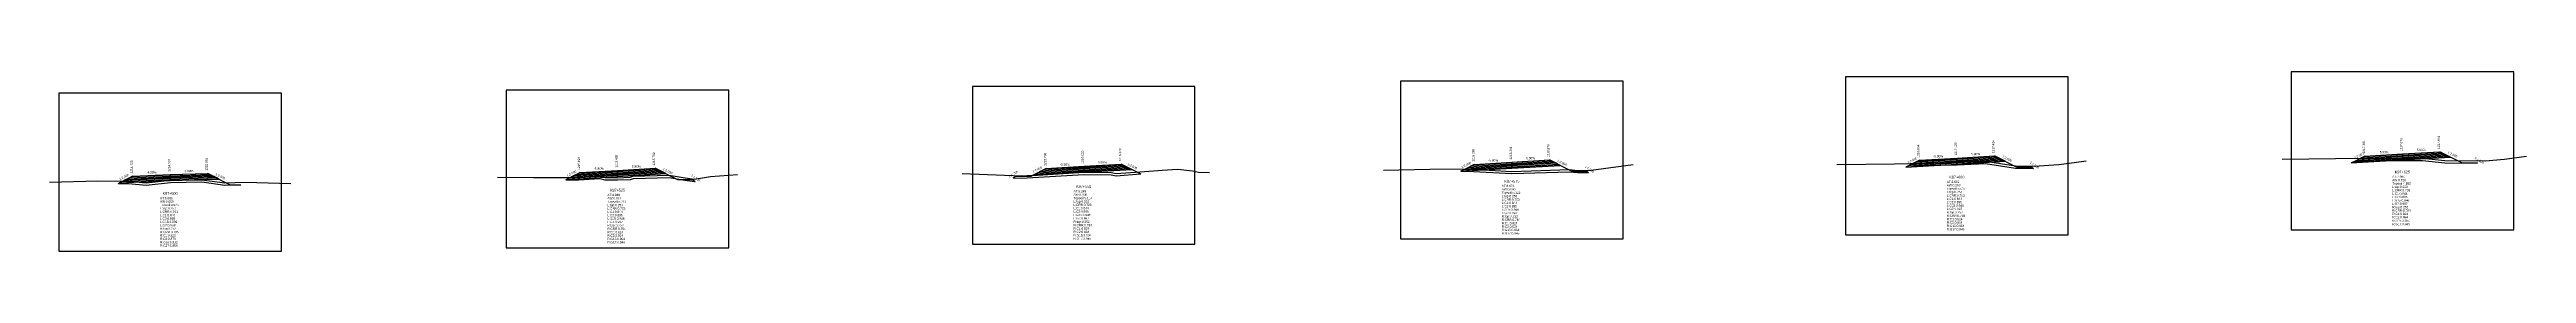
# Model space of a CAD drawing. Extents: x -7 to 78429, y 1189 to 1262.
# Drawn here: x 28729.9 to 29060.4, y 1204.7 to 1228.6 of the extents above; entities that cross this region are included whole.
import ezdxf
from ezdxf.enums import TextEntityAlignment as Align

# ---------------------------------------------------------------- set-up
doc = ezdxf.new("R2010")
doc.units = 0

msp = doc.modelspace()

# ---------------------------------------------------------------- linework, layer by layer
at = {"layer": 'A4_BORDER', "color": 7}
for points in [[(28790.861, 1205.18), (28820.561, 1205.18), (28820.561, 1226.18), (28790.861, 1226.18), (28790.861, 1205.18)], [(28853.051, 1205.662), (28882.751, 1205.662), (28882.751, 1226.662), (28853.051, 1226.662), (28853.051, 1205.662)], [(28910.177, 1206.371), (28939.877, 1206.371), (28939.877, 1227.371), (28910.177, 1227.371), (28910.177, 1206.371)], [(28969.548, 1206.912), (28999.248, 1206.912), (28999.248, 1227.912), (28969.548, 1227.912), (28969.548, 1206.912)], [(29028.98, 1207.604), (29058.68, 1207.604), (29058.68, 1228.604), (29028.98, 1228.604), (29028.98, 1207.604)], [(28731.178, 1204.741), (28760.878, 1204.741), (28760.878, 1225.741), (28731.178, 1225.741), (28731.178, 1204.741)]]:
    msp.add_lwpolyline(points, dxfattribs=at)
at = {"layer": 'CLEAR_GROUND', "color": 8}
for points in [[(28977.904, 1216.087), (28984.425, 1216.231), (28988.221, 1216.412), (28992.209, 1215.798), (28994.641, 1215.762)], [(29037.604, 1216.771), (29043.824, 1216.816), (29046.514, 1216.812), (29049.498, 1216.507), (29053.86, 1216.454)], [(28739.104, 1213.761), (28740.452, 1213.746), (28742.829, 1213.546), (28746.058, 1213.871), (28750.23, 1213.952), (28753.298, 1213.517), (28755.465, 1213.591)], [(28798.804, 1214.237), (28800.547, 1214.241), (28803.35, 1214.4), (28804.002, 1214.244), (28805.715, 1214.212), (28807.454, 1214.285), (28807.826, 1214.415), (28812.59, 1214.551), (28814.691, 1214.198), (28815.969, 1214.01), (28816.086, 1214.03)], [(28858.504, 1214.512), (28859.613, 1214.469), (28867.938, 1214.963), (28871.554, 1214.896), (28872.227, 1214.768), (28875.471, 1215.019), (28875.513, 1215.022)], [(28918.204, 1215.375), (28919.067, 1215.381), (28925.025, 1215.055), (28932.721, 1215.3), (28933.77, 1215.189), (28935.26, 1215.221)]]:
    msp.add_lwpolyline(points, dxfattribs=at)
at = {"layer": 'DESIGN_ROAD_TRIMMED', "color": 1}
for points in [[(28858.504, 1214.512), (28858.901, 1214.738), (28860.901, 1214.738), (28862.901, 1215.738), (28862.901, 1215.738), (28862.787, 1215.681), (28862.787, 1215.681), (28862.447, 1215.511), (28862.447, 1215.511), (28862.107, 1215.341), (28862.107, 1215.341), (28861.767, 1215.171), (28861.767, 1215.171), (28861.427, 1215.001), (28861.427, 1215.001), (28861.087, 1214.831), (28867.901, 1215.233), (28867.901, 1215.383), (28867.901, 1215.383), (28867.901, 1215.533), (28867.901, 1215.533), (28867.901, 1215.683), (28867.901, 1215.683), (28867.901, 1215.833), (28867.901, 1215.833), (28867.901, 1215.983), (28867.901, 1215.983), (28867.901, 1216.033), (28867.901, 1216.033), (28867.901, 1216.033), (28867.901, 1216.033), (28867.901, 1216.033), (28867.901, 1215.983), (28867.901, 1215.983), (28867.901, 1215.833), (28867.901, 1215.833), (28867.901, 1215.683), (28867.901, 1215.683), (28867.901, 1215.533), (28867.901, 1215.533), (28867.901, 1215.383), (28867.901, 1215.383), (28867.901, 1215.233), (28874.332, 1215.612), (28874.064, 1215.747), (28874.064, 1215.747), (28873.795, 1215.881), (28873.795, 1215.881), (28873.527, 1216.015), (28873.527, 1216.015), (28873.259, 1216.149), (28873.259, 1216.149), (28872.99, 1216.283), (28872.99, 1216.283), (28872.901, 1216.328), (28872.901, 1216.328), (28875.513, 1215.022)], [(28918.204, 1215.375), (28920.027, 1216.286), (28920.027, 1216.286), (28919.914, 1216.229), (28919.914, 1216.229), (28919.574, 1216.059), (28919.574, 1216.059), (28919.234, 1215.889), (28919.234, 1215.889), (28918.894, 1215.719), (28918.894, 1215.719), (28918.554, 1215.549), (28918.554, 1215.549), (28918.213, 1215.379), (28925.027, 1215.781), (28925.027, 1215.931), (28925.027, 1215.931), (28925.027, 1216.081), (28925.027, 1216.081), (28925.027, 1216.231), (28925.027, 1216.231), (28925.027, 1216.381), (28925.027, 1216.381), (28925.027, 1216.531), (28925.027, 1216.531), (28925.027, 1216.581), (28925.027, 1216.581), (28925.027, 1216.581), (28925.027, 1216.581), (28925.027, 1216.581), (28925.027, 1216.531), (28925.027, 1216.531), (28925.027, 1216.381), (28925.027, 1216.381), (28925.027, 1216.231), (28925.027, 1216.231), (28925.027, 1216.081), (28925.027, 1216.081), (28925.027, 1215.931), (28925.027, 1215.931), (28925.027, 1215.781), (28931.459, 1216.16), (28931.19, 1216.295), (28931.19, 1216.295), (28930.922, 1216.429), (28930.922, 1216.429), (28930.654, 1216.563), (28930.654, 1216.563), (28930.385, 1216.697), (28930.385, 1216.697), (28930.117, 1216.831), (28930.117, 1216.831), (28930.027, 1216.876), (28930.027, 1216.876), (28933.027, 1215.376), (28935.027, 1215.376), (28935.26, 1215.221)], [(28977.904, 1216.087), (28979.398, 1216.834), (28979.398, 1216.834), (28979.284, 1216.777), (28979.284, 1216.777), (28978.944, 1216.607), (28978.944, 1216.607), (28978.604, 1216.437), (28978.604, 1216.437), (28978.264, 1216.267), (28978.264, 1216.267), (28977.924, 1216.097), (28977.924, 1216.097), (28977.584, 1215.927), (28984.398, 1216.329), (28984.398, 1216.479), (28984.398, 1216.479), (28984.398, 1216.629), (28984.398, 1216.629), (28984.398, 1216.779), (28984.398, 1216.779), (28984.398, 1216.929), (28984.398, 1216.929), (28984.398, 1217.079), (28984.398, 1217.079), (28984.398, 1217.129), (28984.398, 1217.129), (28984.398, 1217.129), (28984.398, 1217.129), (28984.398, 1217.129), (28984.398, 1217.079), (28984.398, 1217.079), (28984.398, 1216.929), (28984.398, 1216.929), (28984.398, 1216.779), (28984.398, 1216.779), (28984.398, 1216.629), (28984.398, 1216.629), (28984.398, 1216.479), (28984.398, 1216.479), (28984.398, 1216.329), (28990.829, 1216.708), (28990.561, 1216.843), (28990.561, 1216.843), (28990.292, 1216.977), (28990.292, 1216.977), (28990.024, 1217.111), (28990.024, 1217.111), (28989.756, 1217.245), (28989.756, 1217.245), (28989.487, 1217.379), (28989.487, 1217.379), (28989.398, 1217.424), (28989.398, 1217.424), (28992.398, 1215.924), (28994.398, 1215.924), (28994.641, 1215.762)], [(29037.604, 1216.771), (29038.83, 1217.384), (29038.83, 1217.384), (29038.717, 1217.327), (29038.717, 1217.327), (29038.376, 1217.157), (29038.376, 1217.157), (29038.036, 1216.987), (29038.036, 1216.987), (29037.696, 1216.817), (29037.696, 1216.817), (29037.356, 1216.647), (29037.356, 1216.647), (29037.016, 1216.477), (29043.83, 1216.879), (29043.83, 1217.029), (29043.83, 1217.029), (29043.83, 1217.179), (29043.83, 1217.179), (29043.83, 1217.329), (29043.83, 1217.329), (29043.83, 1217.479), (29043.83, 1217.479), (29043.83, 1217.629), (29043.83, 1217.629), (29043.83, 1217.679), (29043.83, 1217.679), (29043.83, 1217.679), (29043.83, 1217.679), (29043.83, 1217.679), (29043.83, 1217.629), (29043.83, 1217.629), (29043.83, 1217.479), (29043.83, 1217.479), (29043.83, 1217.329), (29043.83, 1217.329), (29043.83, 1217.179), (29043.83, 1217.179), (29043.83, 1217.029), (29043.83, 1217.029), (29043.83, 1216.879), (29050.261, 1217.258), (29049.993, 1217.393), (29049.993, 1217.393), (29049.724, 1217.527), (29049.724, 1217.527), (29049.456, 1217.661), (29049.456, 1217.661), (29049.188, 1217.795), (29049.188, 1217.795), (29048.919, 1217.929), (29048.919, 1217.929), (29048.83, 1217.974), (29048.83, 1217.974), (29051.83, 1216.474), (29053.83, 1216.474), (29053.86, 1216.454)], [(28739.104, 1213.761), (28741.028, 1214.723), (28741.028, 1214.723), (28740.919, 1214.668), (28740.919, 1214.668), (28740.59, 1214.504), (28740.59, 1214.504), (28740.262, 1214.34), (28740.262, 1214.34), (28739.934, 1214.176), (28739.934, 1214.176), (28739.606, 1214.012), (28739.606, 1214.012), (28739.278, 1213.848), (28746.028, 1214.137), (28746.028, 1214.287), (28746.028, 1214.287), (28746.028, 1214.437), (28746.028, 1214.437), (28746.028, 1214.587), (28746.028, 1214.587), (28746.028, 1214.737), (28746.028, 1214.737), (28746.028, 1214.887), (28746.028, 1214.887), (28746.028, 1214.937), (28746.028, 1214.937), (28746.028, 1214.937), (28746.028, 1214.937), (28746.028, 1214.937), (28746.028, 1214.887), (28746.028, 1214.887), (28746.028, 1214.737), (28746.028, 1214.737), (28746.028, 1214.587), (28746.028, 1214.587), (28746.028, 1214.437), (28746.028, 1214.437), (28746.028, 1214.287), (28746.028, 1214.287), (28746.028, 1214.137), (28752.535, 1214.338), (28752.252, 1214.479), (28752.252, 1214.479), (28751.97, 1214.62), (28751.97, 1214.62), (28751.687, 1214.762), (28751.687, 1214.762), (28751.405, 1214.903), (28751.405, 1214.903), (28751.122, 1215.044), (28751.122, 1215.044), (28751.028, 1215.091), (28751.028, 1215.091), (28754.028, 1213.591), (28755.465, 1213.591)], [(28798.804, 1214.237), (28800.711, 1215.19), (28800.711, 1215.19), (28800.598, 1215.133), (28800.598, 1215.133), (28800.258, 1214.963), (28800.258, 1214.963), (28799.917, 1214.793), (28799.917, 1214.793), (28799.577, 1214.623), (28799.577, 1214.623), (28799.237, 1214.453), (28799.237, 1214.453), (28798.897, 1214.283), (28805.711, 1214.685), (28805.711, 1214.835), (28805.711, 1214.835), (28805.711, 1214.985), (28805.711, 1214.985), (28805.711, 1215.135), (28805.711, 1215.135), (28805.711, 1215.285), (28805.711, 1215.285), (28805.711, 1215.435), (28805.711, 1215.435), (28805.711, 1215.485), (28805.711, 1215.485), (28805.711, 1215.485), (28805.711, 1215.485), (28805.711, 1215.485), (28805.711, 1215.435), (28805.711, 1215.435), (28805.711, 1215.285), (28805.711, 1215.285), (28805.711, 1215.135), (28805.711, 1215.135), (28805.711, 1214.985), (28805.711, 1214.985), (28805.711, 1214.835), (28805.711, 1214.835), (28805.711, 1214.685), (28812.142, 1215.064), (28811.874, 1215.199), (28811.874, 1215.199), (28811.606, 1215.333), (28811.606, 1215.333), (28811.337, 1215.467), (28811.337, 1215.467), (28811.069, 1215.601), (28811.069, 1215.601), (28810.801, 1215.735), (28810.801, 1215.735), (28810.711, 1215.78), (28810.711, 1215.78), (28813.711, 1214.28), (28815.711, 1214.28), (28816.086, 1214.03)]]:
    msp.add_lwpolyline(points, dxfattribs=at)
at = {"layer": 'FINISHED_ROAD', "color": 2}
for points in [[(28858.901, 1214.738), (28860.901, 1214.738), (28862.901, 1215.738), (28862.901, 1215.738), (28867.901, 1216.033), (28872.901, 1216.328), (28872.901, 1216.328)], [(28920.027, 1216.286), (28920.027, 1216.286), (28925.027, 1216.581), (28930.027, 1216.876), (28930.027, 1216.876), (28933.027, 1215.376), (28935.027, 1215.376)], [(28979.398, 1216.834), (28979.398, 1216.834), (28984.398, 1217.129), (28989.398, 1217.424), (28989.398, 1217.424), (28992.398, 1215.924), (28994.398, 1215.924)], [(29038.83, 1217.384), (29038.83, 1217.384), (29043.83, 1217.679), (29048.83, 1217.974), (29048.83, 1217.974), (29051.83, 1216.474), (29053.83, 1216.474)], [(28741.028, 1214.723), (28741.028, 1214.723), (28746.028, 1214.937), (28751.028, 1215.091), (28751.028, 1215.091), (28754.028, 1213.591)], [(28800.711, 1215.19), (28800.711, 1215.19), (28805.711, 1215.485), (28810.711, 1215.78), (28810.711, 1215.78), (28813.711, 1214.28), (28815.711, 1214.28)]]:
    msp.add_lwpolyline(points, dxfattribs=at)
at = {"layer": 'LAYER_0', "color": 4}
for points in [[(28920.027, 1216.286), (28919.914, 1216.229), (28925.027, 1216.531), (28925.027, 1216.581)], [(28979.398, 1216.834), (28979.284, 1216.777), (28984.398, 1217.079), (28984.398, 1217.129)], [(29038.83, 1217.384), (29038.717, 1217.327), (29043.83, 1217.629), (29043.83, 1217.679)], [(28741.028, 1214.723), (28740.919, 1214.668), (28746.028, 1214.887), (28746.028, 1214.937)], [(28800.711, 1215.19), (28800.598, 1215.133), (28805.711, 1215.435), (28805.711, 1215.485)], [(28862.901, 1215.738), (28862.787, 1215.681), (28867.901, 1215.983), (28867.901, 1216.033)]]:
    msp.add_lwpolyline(points, dxfattribs=at)
at = {"layer": 'LAYER_1', "color": 4}
for points in [[(28919.914, 1216.229), (28919.574, 1216.059), (28925.027, 1216.381), (28925.027, 1216.531)], [(28979.284, 1216.777), (28978.944, 1216.607), (28984.398, 1216.929), (28984.398, 1217.079)], [(29038.717, 1217.327), (29038.376, 1217.157), (29043.83, 1217.479), (29043.83, 1217.629)], [(28740.919, 1214.668), (28740.59, 1214.504), (28746.028, 1214.737), (28746.028, 1214.887)], [(28800.598, 1215.133), (28800.258, 1214.963), (28805.711, 1215.285), (28805.711, 1215.435)], [(28862.787, 1215.681), (28862.447, 1215.511), (28867.901, 1215.833), (28867.901, 1215.983)]]:
    msp.add_lwpolyline(points, dxfattribs=at)
at = {"layer": 'LAYER_10', "color": 6}
for points in [[(28930.922, 1216.429), (28931.19, 1216.295), (28925.027, 1215.931), (28925.027, 1216.081)], [(28990.292, 1216.977), (28990.561, 1216.843), (28984.398, 1216.479), (28984.398, 1216.629)], [(29049.724, 1217.527), (29049.993, 1217.393), (29043.83, 1217.029), (29043.83, 1217.179)], [(28751.97, 1214.62), (28752.252, 1214.479), (28746.028, 1214.287), (28746.028, 1214.437)], [(28811.606, 1215.333), (28811.874, 1215.199), (28805.711, 1214.835), (28805.711, 1214.985)], [(28873.795, 1215.881), (28874.064, 1215.747), (28867.901, 1215.383), (28867.901, 1215.533)]]:
    msp.add_lwpolyline(points, dxfattribs=at)
at = {"layer": 'LAYER_11', "color": 6}
for points in [[(28931.19, 1216.295), (28931.459, 1216.16), (28925.027, 1215.781), (28925.027, 1215.931)], [(28990.561, 1216.843), (28990.829, 1216.708), (28984.398, 1216.329), (28984.398, 1216.479)], [(29049.993, 1217.393), (29050.261, 1217.258), (29043.83, 1216.879), (29043.83, 1217.029)], [(28752.252, 1214.479), (28752.535, 1214.338), (28746.028, 1214.137), (28746.028, 1214.287)], [(28811.874, 1215.199), (28812.142, 1215.064), (28805.711, 1214.685), (28805.711, 1214.835)], [(28874.064, 1215.747), (28874.332, 1215.612), (28867.901, 1215.233), (28867.901, 1215.383)]]:
    msp.add_lwpolyline(points, dxfattribs=at)
at = {"layer": 'LAYER_2', "color": 4}
for points in [[(28919.574, 1216.059), (28919.234, 1215.889), (28925.027, 1216.231), (28925.027, 1216.381)], [(28978.944, 1216.607), (28978.604, 1216.437), (28984.398, 1216.779), (28984.398, 1216.929)], [(29038.376, 1217.157), (29038.036, 1216.987), (29043.83, 1217.329), (29043.83, 1217.479)], [(28740.59, 1214.504), (28740.262, 1214.34), (28746.028, 1214.587), (28746.028, 1214.737)], [(28800.258, 1214.963), (28799.917, 1214.793), (28805.711, 1215.135), (28805.711, 1215.285)], [(28862.447, 1215.511), (28862.107, 1215.341), (28867.901, 1215.683), (28867.901, 1215.833)]]:
    msp.add_lwpolyline(points, dxfattribs=at)
at = {"layer": 'LAYER_3', "color": 4}
for points in [[(28919.234, 1215.889), (28918.894, 1215.719), (28925.027, 1216.081), (28925.027, 1216.231)], [(28978.604, 1216.437), (28978.264, 1216.267), (28984.398, 1216.629), (28984.398, 1216.779)], [(29038.036, 1216.987), (29037.696, 1216.817), (29043.83, 1217.179), (29043.83, 1217.329)], [(28740.262, 1214.34), (28739.934, 1214.176), (28746.028, 1214.437), (28746.028, 1214.587)], [(28799.917, 1214.793), (28799.577, 1214.623), (28805.711, 1214.985), (28805.711, 1215.135)], [(28862.107, 1215.341), (28861.767, 1215.171), (28867.901, 1215.533), (28867.901, 1215.683)]]:
    msp.add_lwpolyline(points, dxfattribs=at)
at = {"layer": 'LAYER_4', "color": 4}
for points in [[(28918.894, 1215.719), (28918.554, 1215.549), (28925.027, 1215.931), (28925.027, 1216.081)], [(28978.264, 1216.267), (28977.924, 1216.097), (28984.398, 1216.479), (28984.398, 1216.629)], [(29037.696, 1216.817), (29037.356, 1216.647), (29043.83, 1217.029), (29043.83, 1217.179)], [(28739.934, 1214.176), (28739.606, 1214.012), (28746.028, 1214.287), (28746.028, 1214.437)], [(28799.577, 1214.623), (28799.237, 1214.453), (28805.711, 1214.835), (28805.711, 1214.985)], [(28861.767, 1215.171), (28861.427, 1215.001), (28867.901, 1215.383), (28867.901, 1215.533)]]:
    msp.add_lwpolyline(points, dxfattribs=at)
at = {"layer": 'LAYER_5', "color": 4}
for points in [[(28977.924, 1216.097), (28977.584, 1215.927), (28984.398, 1216.329), (28984.398, 1216.479)], [(29037.356, 1216.647), (29037.016, 1216.477), (29043.83, 1216.879), (29043.83, 1217.029)], [(28739.606, 1214.012), (28739.278, 1213.848), (28746.028, 1214.137), (28746.028, 1214.287)], [(28799.237, 1214.453), (28798.897, 1214.283), (28805.711, 1214.685), (28805.711, 1214.835)], [(28861.427, 1215.001), (28861.087, 1214.831), (28867.901, 1215.233), (28867.901, 1215.383)], [(28918.554, 1215.549), (28918.213, 1215.379), (28925.027, 1215.781), (28925.027, 1215.931)]]:
    msp.add_lwpolyline(points, dxfattribs=at)
at = {"layer": 'LAYER_6', "color": 6}
for points in [[(28872.901, 1216.328), (28872.99, 1216.283), (28867.901, 1215.983), (28867.901, 1216.033)], [(28930.027, 1216.876), (28930.117, 1216.831), (28925.027, 1216.531), (28925.027, 1216.581)], [(28989.398, 1217.424), (28989.487, 1217.379), (28984.398, 1217.079), (28984.398, 1217.129)], [(29048.83, 1217.974), (29048.919, 1217.929), (29043.83, 1217.629), (29043.83, 1217.679)], [(28751.028, 1215.091), (28751.122, 1215.044), (28746.028, 1214.887), (28746.028, 1214.937)], [(28810.711, 1215.78), (28810.801, 1215.735), (28805.711, 1215.435), (28805.711, 1215.485)]]:
    msp.add_lwpolyline(points, dxfattribs=at)
at = {"layer": 'LAYER_7', "color": 6}
for points in [[(28872.99, 1216.283), (28873.259, 1216.149), (28867.901, 1215.833), (28867.901, 1215.983)], [(28930.117, 1216.831), (28930.385, 1216.697), (28925.027, 1216.381), (28925.027, 1216.531)], [(28989.487, 1217.379), (28989.756, 1217.245), (28984.398, 1216.929), (28984.398, 1217.079)], [(29048.919, 1217.929), (29049.188, 1217.795), (29043.83, 1217.479), (29043.83, 1217.629)], [(28751.122, 1215.044), (28751.405, 1214.903), (28746.028, 1214.737), (28746.028, 1214.887)], [(28810.801, 1215.735), (28811.069, 1215.601), (28805.711, 1215.285), (28805.711, 1215.435)]]:
    msp.add_lwpolyline(points, dxfattribs=at)
at = {"layer": 'LAYER_8', "color": 6}
for points in [[(28873.259, 1216.149), (28873.527, 1216.015), (28867.901, 1215.683), (28867.901, 1215.833)], [(28930.385, 1216.697), (28930.654, 1216.563), (28925.027, 1216.231), (28925.027, 1216.381)], [(28989.756, 1217.245), (28990.024, 1217.111), (28984.398, 1216.779), (28984.398, 1216.929)], [(29049.188, 1217.795), (29049.456, 1217.661), (29043.83, 1217.329), (29043.83, 1217.479)], [(28751.405, 1214.903), (28751.687, 1214.762), (28746.028, 1214.587), (28746.028, 1214.737)], [(28811.069, 1215.601), (28811.337, 1215.467), (28805.711, 1215.135), (28805.711, 1215.285)]]:
    msp.add_lwpolyline(points, dxfattribs=at)
at = {"layer": 'LAYER_9', "color": 6}
for points in [[(28930.654, 1216.563), (28930.922, 1216.429), (28925.027, 1216.081), (28925.027, 1216.231)], [(28990.024, 1217.111), (28990.292, 1216.977), (28984.398, 1216.629), (28984.398, 1216.779)], [(29049.456, 1217.661), (29049.724, 1217.527), (29043.83, 1217.179), (29043.83, 1217.329)], [(28751.687, 1214.762), (28751.97, 1214.62), (28746.028, 1214.437), (28746.028, 1214.587)], [(28811.337, 1215.467), (28811.606, 1215.333), (28805.711, 1214.985), (28805.711, 1215.135)], [(28873.527, 1216.015), (28873.795, 1215.881), (28867.901, 1215.533), (28867.901, 1215.683)]]:
    msp.add_lwpolyline(points, dxfattribs=at)
at = {"layer": 'NATURAL_GROUND', "color": 3}
for points in [[(28907.923, 1215.516), (28914.096, 1215.644), (28919.074, 1215.681), (28925.028, 1215.355), (28932.732, 1215.601), (28933.782, 1215.489), (28935.587, 1215.528), (28941.203, 1216.279)], [(28968.384, 1216.264), (28976.071, 1216.347), (28984.415, 1216.531), (28988.237, 1216.713), (28992.234, 1216.098), (28994.692, 1216.061), (28997.998, 1216.286), (29000.03, 1216.534), (29001.629, 1216.778)], [(29027.799, 1216.972), (29034.922, 1217.052), (29043.823, 1217.116), (29046.53, 1217.112), (29049.515, 1216.807), (29054.897, 1216.741), (29057.441, 1216.99), (29060.387, 1217.401)], [(28729.933, 1213.933), (28736.393, 1214.092), (28740.466, 1214.046), (28742.827, 1213.847), (28746.04, 1214.171), (28750.248, 1214.252), (28753.314, 1213.818), (28756.094, 1213.913), (28762.12, 1213.753)], [(28789.71, 1214.586), (28794.522, 1214.526), (28800.538, 1214.541), (28803.377, 1214.702), (28804.04, 1214.543), (28805.711, 1214.512), (28807.397, 1214.583), (28807.771, 1214.714), (28812.611, 1214.852), (28814.738, 1214.494), (28815.966, 1214.314), (28818.094, 1214.671), (28821.738, 1214.926)], [(28851.708, 1215.075), (28859.61, 1214.769), (28867.932, 1215.263), (28871.585, 1215.195), (28872.244, 1215.07), (28875.449, 1215.318), (28878.362, 1215.528), (28880.471, 1215.644), (28882.43, 1215.431), (28883.227, 1215.233), (28884.706, 1215.23)]]:
    msp.add_lwpolyline(points, dxfattribs=at)
at = {"layer": 'STRUCTURE_LEFT', "color": 4}
for points in [[(28920.027, 1216.286), (28919.914, 1216.229), (28919.914, 1216.229), (28919.574, 1216.059), (28919.574, 1216.059), (28919.234, 1215.889), (28919.234, 1215.889), (28918.894, 1215.719), (28918.894, 1215.719), (28918.554, 1215.549), (28918.554, 1215.549), (28918.213, 1215.379), (28925.027, 1215.781), (28925.027, 1215.931), (28925.027, 1215.931), (28925.027, 1216.081), (28925.027, 1216.081), (28925.027, 1216.231), (28925.027, 1216.231), (28925.027, 1216.381), (28925.027, 1216.381), (28925.027, 1216.531), (28925.027, 1216.531), (28925.027, 1216.581), (28925.027, 1216.581)], [(28979.398, 1216.834), (28979.284, 1216.777), (28979.284, 1216.777), (28978.944, 1216.607), (28978.944, 1216.607), (28978.604, 1216.437), (28978.604, 1216.437), (28978.264, 1216.267), (28978.264, 1216.267), (28977.924, 1216.097), (28977.924, 1216.097), (28977.584, 1215.927), (28984.398, 1216.329), (28984.398, 1216.479), (28984.398, 1216.479), (28984.398, 1216.629), (28984.398, 1216.629), (28984.398, 1216.779), (28984.398, 1216.779), (28984.398, 1216.929), (28984.398, 1216.929), (28984.398, 1217.079), (28984.398, 1217.079), (28984.398, 1217.129), (28984.398, 1217.129)], [(29038.83, 1217.384), (29038.717, 1217.327), (29038.717, 1217.327), (29038.376, 1217.157), (29038.376, 1217.157), (29038.036, 1216.987), (29038.036, 1216.987), (29037.696, 1216.817), (29037.696, 1216.817), (29037.356, 1216.647), (29037.356, 1216.647), (29037.016, 1216.477), (29043.83, 1216.879), (29043.83, 1217.029), (29043.83, 1217.029), (29043.83, 1217.179), (29043.83, 1217.179), (29043.83, 1217.329), (29043.83, 1217.329), (29043.83, 1217.479), (29043.83, 1217.479), (29043.83, 1217.629), (29043.83, 1217.629), (29043.83, 1217.679), (29043.83, 1217.679)], [(28741.028, 1214.723), (28740.919, 1214.668), (28740.919, 1214.668), (28740.59, 1214.504), (28740.59, 1214.504), (28740.262, 1214.34), (28740.262, 1214.34), (28739.934, 1214.176), (28739.934, 1214.176), (28739.606, 1214.012), (28739.606, 1214.012), (28739.278, 1213.848), (28746.028, 1214.137), (28746.028, 1214.287), (28746.028, 1214.287), (28746.028, 1214.437), (28746.028, 1214.437), (28746.028, 1214.587), (28746.028, 1214.587), (28746.028, 1214.737), (28746.028, 1214.737), (28746.028, 1214.887), (28746.028, 1214.887), (28746.028, 1214.937), (28746.028, 1214.937)], [(28800.711, 1215.19), (28800.598, 1215.133), (28800.598, 1215.133), (28800.258, 1214.963), (28800.258, 1214.963), (28799.917, 1214.793), (28799.917, 1214.793), (28799.577, 1214.623), (28799.577, 1214.623), (28799.237, 1214.453), (28799.237, 1214.453), (28798.897, 1214.283), (28805.711, 1214.685), (28805.711, 1214.835), (28805.711, 1214.835), (28805.711, 1214.985), (28805.711, 1214.985), (28805.711, 1215.135), (28805.711, 1215.135), (28805.711, 1215.285), (28805.711, 1215.285), (28805.711, 1215.435), (28805.711, 1215.435), (28805.711, 1215.485), (28805.711, 1215.485)], [(28862.901, 1215.738), (28862.787, 1215.681), (28862.787, 1215.681), (28862.447, 1215.511), (28862.447, 1215.511), (28862.107, 1215.341), (28862.107, 1215.341), (28861.767, 1215.171), (28861.767, 1215.171), (28861.427, 1215.001), (28861.427, 1215.001), (28861.087, 1214.831), (28867.901, 1215.233), (28867.901, 1215.383), (28867.901, 1215.383), (28867.901, 1215.533), (28867.901, 1215.533), (28867.901, 1215.683), (28867.901, 1215.683), (28867.901, 1215.833), (28867.901, 1215.833), (28867.901, 1215.983), (28867.901, 1215.983), (28867.901, 1216.033), (28867.901, 1216.033)]]:
    msp.add_lwpolyline(points, dxfattribs=at)
at = {"layer": 'STRUCTURE_RIGHT', "color": 6}
for points in [[(28867.901, 1216.033), (28867.901, 1216.033), (28867.901, 1215.983), (28867.901, 1215.983), (28867.901, 1215.833), (28867.901, 1215.833), (28867.901, 1215.683), (28867.901, 1215.683), (28867.901, 1215.533), (28867.901, 1215.533), (28867.901, 1215.383), (28867.901, 1215.383), (28867.901, 1215.233), (28874.332, 1215.612), (28874.064, 1215.747), (28874.064, 1215.747), (28873.795, 1215.881), (28873.795, 1215.881), (28873.527, 1216.015), (28873.527, 1216.015), (28873.259, 1216.149), (28873.259, 1216.149), (28872.99, 1216.283), (28872.99, 1216.283), (28872.901, 1216.328)], [(28925.027, 1216.581), (28925.027, 1216.581), (28925.027, 1216.531), (28925.027, 1216.531), (28925.027, 1216.381), (28925.027, 1216.381), (28925.027, 1216.231), (28925.027, 1216.231), (28925.027, 1216.081), (28925.027, 1216.081), (28925.027, 1215.931), (28925.027, 1215.931), (28925.027, 1215.781), (28931.459, 1216.16), (28931.19, 1216.295), (28931.19, 1216.295), (28930.922, 1216.429), (28930.922, 1216.429), (28930.654, 1216.563), (28930.654, 1216.563), (28930.385, 1216.697), (28930.385, 1216.697), (28930.117, 1216.831), (28930.117, 1216.831), (28930.027, 1216.876)], [(28984.398, 1217.129), (28984.398, 1217.129), (28984.398, 1217.079), (28984.398, 1217.079), (28984.398, 1216.929), (28984.398, 1216.929), (28984.398, 1216.779), (28984.398, 1216.779), (28984.398, 1216.629), (28984.398, 1216.629), (28984.398, 1216.479), (28984.398, 1216.479), (28984.398, 1216.329), (28990.829, 1216.708), (28990.561, 1216.843), (28990.561, 1216.843), (28990.292, 1216.977), (28990.292, 1216.977), (28990.024, 1217.111), (28990.024, 1217.111), (28989.756, 1217.245), (28989.756, 1217.245), (28989.487, 1217.379), (28989.487, 1217.379), (28989.398, 1217.424)], [(29043.83, 1217.679), (29043.83, 1217.679), (29043.83, 1217.629), (29043.83, 1217.629), (29043.83, 1217.479), (29043.83, 1217.479), (29043.83, 1217.329), (29043.83, 1217.329), (29043.83, 1217.179), (29043.83, 1217.179), (29043.83, 1217.029), (29043.83, 1217.029), (29043.83, 1216.879), (29050.261, 1217.258), (29049.993, 1217.393), (29049.993, 1217.393), (29049.724, 1217.527), (29049.724, 1217.527), (29049.456, 1217.661), (29049.456, 1217.661), (29049.188, 1217.795), (29049.188, 1217.795), (29048.919, 1217.929), (29048.919, 1217.929), (29048.83, 1217.974)], [(28746.028, 1214.937), (28746.028, 1214.937), (28746.028, 1214.887), (28746.028, 1214.887), (28746.028, 1214.737), (28746.028, 1214.737), (28746.028, 1214.587), (28746.028, 1214.587), (28746.028, 1214.437), (28746.028, 1214.437), (28746.028, 1214.287), (28746.028, 1214.287), (28746.028, 1214.137), (28752.535, 1214.338), (28752.252, 1214.479), (28752.252, 1214.479), (28751.97, 1214.62), (28751.97, 1214.62), (28751.687, 1214.762), (28751.687, 1214.762), (28751.405, 1214.903), (28751.405, 1214.903), (28751.122, 1215.044), (28751.122, 1215.044), (28751.028, 1215.091)], [(28805.711, 1215.485), (28805.711, 1215.485), (28805.711, 1215.435), (28805.711, 1215.435), (28805.711, 1215.285), (28805.711, 1215.285), (28805.711, 1215.135), (28805.711, 1215.135), (28805.711, 1214.985), (28805.711, 1214.985), (28805.711, 1214.835), (28805.711, 1214.835), (28805.711, 1214.685), (28812.142, 1215.064), (28811.874, 1215.199), (28811.874, 1215.199), (28811.606, 1215.333), (28811.606, 1215.333), (28811.337, 1215.467), (28811.337, 1215.467), (28811.069, 1215.601), (28811.069, 1215.601), (28810.801, 1215.735), (28810.801, 1215.735), (28810.711, 1215.78)]]:
    msp.add_lwpolyline(points, dxfattribs=at)

# ---------------------------------------------------------------- texts
at = {"layer": 'INFO_TEXT'}
for s, p in [('AT:6.245', (28866.551, 1212.562)), ('AT:8.673', (28923.677, 1213.271)), ('AW:0.000', (28923.677, 1212.821)), ('AT:2.662', (28983.048, 1213.812)), ('AW:0.293', (28983.048, 1213.362)), ('Topsoil:5.037', (28983.048, 1212.912)), ('L:top:0.253', (28983.048, 1212.462)), ('AT:2.984', (29042.48, 1214.504)), ('AW:0.728', (29042.48, 1214.054)), ('Topsoil:4.882', (29042.48, 1213.604)), ('L:top:0.253', (29042.48, 1213.154)), ('L:CRR:0.793', (29042.48, 1212.704)), ('AT:5.086', (28744.678, 1211.641)), ('AW:0.000', (28744.678, 1211.191)), ('Topsoil:4.925', (28744.678, 1210.741)), ('L:top:0.253', (28744.678, 1210.291)), ('L:CRR:0.791', (28744.678, 1209.841)), ('L:C1:0.840', (28744.678, 1209.391)), ('AT:4.949', (28804.361, 1212.08)), ('AW:0.031', (28804.361, 1211.63)), ('Topsoil:5.213', (28804.361, 1211.18)), ('L:top:0.253', (28804.361, 1210.73)), ('L:CRR:0.793', (28804.361, 1210.28)), ('L:C1:0.844', (28804.361, 1209.83)), ('L:C2:0.895', (28804.361, 1209.38)), ('AW:0.000', (28866.551, 1212.112)), ('Topsoil:5.114', (28866.551, 1211.662)), ('L:top:0.253', (28866.551, 1211.212)), ('L:CRR:0.793', (28866.551, 1210.762)), ('L:C1:0.844', (28866.551, 1210.312)), ('L:C2:0.895', (28866.551, 1209.862)), ('L:G15:0.946', (28866.551, 1209.412)), ('Topsoil:5.122', (28923.677, 1212.371)), ('L:top:0.253', (28923.677, 1211.921)), ('L:CRR:0.793', (28923.677, 1211.471)), ('L:C1:0.844', (28923.677, 1211.021)), ('L:C2:0.895', (28923.677, 1210.571)), ('L:G15:0.946', (28923.677, 1210.121)), ('L:G7:0.997', (28923.677, 1209.671)), ('R:top:0.252', (28923.677, 1209.221)), ('L:CRR:0.793', (28983.048, 1212.012)), ('L:C1:0.844', (28983.048, 1211.562)), ('L:C2:0.895', (28983.048, 1211.112)), ('L:G15:0.946', (28983.048, 1210.662)), ('L:G7:0.997', (28983.048, 1210.212)), ('R:top:0.252', (28983.048, 1209.762)), ('R:CRR:0.784', (28983.048, 1209.312)), ('L:C1:0.844', (29042.48, 1212.254)), ('L:C2:0.895', (29042.48, 1211.804)), ('L:G15:0.946', (29042.48, 1211.354)), ('L:G7:0.997', (29042.48, 1210.904)), ('R:top:0.252', (29042.48, 1210.454)), ('R:CRR:0.784', (29042.48, 1210.004)), ('R:C1:0.824', (29042.48, 1209.554)), ('L:C2:0.889', (28744.678, 1208.941)), ('L:G15:0.939', (28744.678, 1208.491)), ('L:G7:0.988', (28744.678, 1208.041)), ('R:top:0.252', (28744.678, 1207.591)), ('R:CRR:0.785', (28744.678, 1207.141)), ('R:C1:0.828', (28744.678, 1206.691)), ('R:C2:0.870', (28744.678, 1206.241)), ('L:G15:0.946', (28804.361, 1208.93)), ('L:G7:0.997', (28804.361, 1208.48)), ('R:top:0.252', (28804.361, 1208.03)), ('R:CRR:0.784', (28804.361, 1207.58)), ('R:C1:0.824', (28804.361, 1207.13)), ('R:C2:0.864', (28804.361, 1206.68)), ('R:G15:0.904', (28804.361, 1206.23)), ('L:G7:0.997', (28866.551, 1208.962)), ('R:top:0.252', (28866.551, 1208.512)), ('R:CRR:0.784', (28866.551, 1208.062)), ('R:C1:0.824', (28866.551, 1207.612)), ('R:C2:0.864', (28866.551, 1207.162)), ('R:G15:0.904', (28866.551, 1206.712)), ('R:G17:0.945', (28866.551, 1206.262)), ('R:CRR:0.784', (28923.677, 1208.771)), ('R:C1:0.824', (28923.677, 1208.321)), ('R:C2:0.864', (28923.677, 1207.871)), ('R:G15:0.904', (28923.677, 1207.421)), ('R:G17:0.945', (28923.677, 1206.971)), ('R:C1:0.824', (28983.048, 1208.862)), ('R:C2:0.864', (28983.048, 1208.412)), ('R:G15:0.904', (28983.048, 1207.962)), ('R:G17:0.945', (28983.048, 1207.512)), ('R:C2:0.864', (29042.48, 1209.104)), ('R:G15:0.904', (29042.48, 1208.654)), ('R:G17:0.945', (29042.48, 1208.204)), ('R:G15:0.912', (28744.678, 1205.791)), ('R:G17:0.955', (28744.678, 1205.341)), ('R:G17:0.945', (28804.361, 1205.78))]:
    msp.add_text(s, height=0.3, dxfattribs=at).set_placement(p)
at = {"layer": 'LEFT_TEXT_H'}
for s, p in [('1217.384', (29038.83, 1217.744)), ('1214.723', (28741.028, 1215.083)), ('1215.190', (28800.711, 1215.55)), ('1215.738', (28862.901, 1216.098)), ('1216.286', (28920.027, 1216.646)), ('1216.834', (28979.398, 1217.194))]:
    msp.add_text(s, height=0.3, rotation=90, dxfattribs=at).set_placement(p)
at = {"layer": 'POINT_TEXT_H'}
for s, p in [('1217.679', (29043.83, 1218.039)), ('1214.937', (28746.028, 1215.297)), ('1215.485', (28805.711, 1215.845)), ('1216.033', (28867.901, 1216.393)), ('1216.581', (28925.027, 1216.941)), ('1217.129', (28984.398, 1217.489))]:
    msp.add_text(s, height=0.3, rotation=90, dxfattribs=at).set_placement(p)
at = {"layer": 'RIGHT_TEXT_H'}
for s, p in [('1217.424', (28989.398, 1217.784)), ('1217.974', (29048.83, 1218.334)), ('1215.091', (28751.028, 1215.451)), ('1215.780', (28810.711, 1216.14)), ('1216.328', (28872.901, 1216.688)), ('1216.876', (28930.027, 1217.236))]:
    msp.add_text(s, height=0.3, rotation=90, dxfattribs=at).set_placement(p)
at = {"layer": 'SLOPE_left'}
for s, rotation, p in [('1:2.000', 26.565, (28919.035, 1215.991)), ('1:2.000', 26.565, (28978.571, 1216.622)), ('1:2.000', 26.565, (29038.137, 1217.239)), ('1:2.000', 26.565, (28739.986, 1214.403)), ('1:2.000', 26.565, (28799.677, 1214.874)), ('1:1.750', 29.745, (28858.613, 1214.781)), ('1:2.000', 26.565, (28861.82, 1215.399))]:
    msp.add_text(s, height=0.3, rotation=rotation, dxfattribs=at).set_placement(p, align=Align.BOTTOM_CENTER)
at = {"layer": 'SLOPE_right'}
for s, rotation, p in [('1:2.000', -26.565, (28874.287, 1215.836)), ('1:2.000', -26.565, (28931.608, 1216.287)), ('1:1.500', -33.69, (28935.244, 1215.448)), ('1:2.000', -26.565, (28990.978, 1216.835)), ('1:1.500', -33.69, (28994.619, 1215.993)), ('1:2.000', -26.565, (29050.41, 1217.385)), ('1:1.500', -33.69, (29053.945, 1216.614)), ('1:2.000', -26.565, (28752.608, 1214.502)), ('1:2.000', -26.565, (28812.292, 1215.191)), ('1:1.500', -33.69, (28815.999, 1214.305))]:
    msp.add_text(s, height=0.3, rotation=rotation, dxfattribs=at).set_placement(p, align=Align.BOTTOM_CENTER)
at = {"layer": 'SLOPE_TEXT'}
for s, p in [('5.90%', (28808.211, 1215.872)), ('-5.90%', (28865.401, 1216.125)), ('5.90%', (28870.401, 1216.42)), ('-5.90%', (28922.527, 1216.673)), ('5.90%', (28927.527, 1216.968)), ('-5.90%', (28981.898, 1217.221)), ('5.90%', (28986.898, 1217.516)), ('-5.90%', (29041.33, 1217.772)), ('5.90%', (29046.33, 1218.067)), ('-4.28%', (28743.528, 1215.07)), ('3.09%', (28748.528, 1215.254)), ('-5.90%', (28803.211, 1215.577))]:
    msp.add_text(s, height=0.3, dxfattribs=at).set_placement(p, align=Align.CENTER)
at = {"layer": 'STATION_TITLE'}
for s, p in [('K97+525', (28805.711, 1212.68)), ('K97+550', (28867.901, 1213.162)), ('K97+575', (28925.027, 1213.871)), ('K97+600', (28984.398, 1214.412)), ('K97+625', (29043.83, 1215.104)), ('K97+500', (28746.028, 1212.241))]:
    msp.add_text(s, height=0.36, dxfattribs=at).set_placement(p, align=Align.CENTER)

doc.saveas('drawing.dxf')
